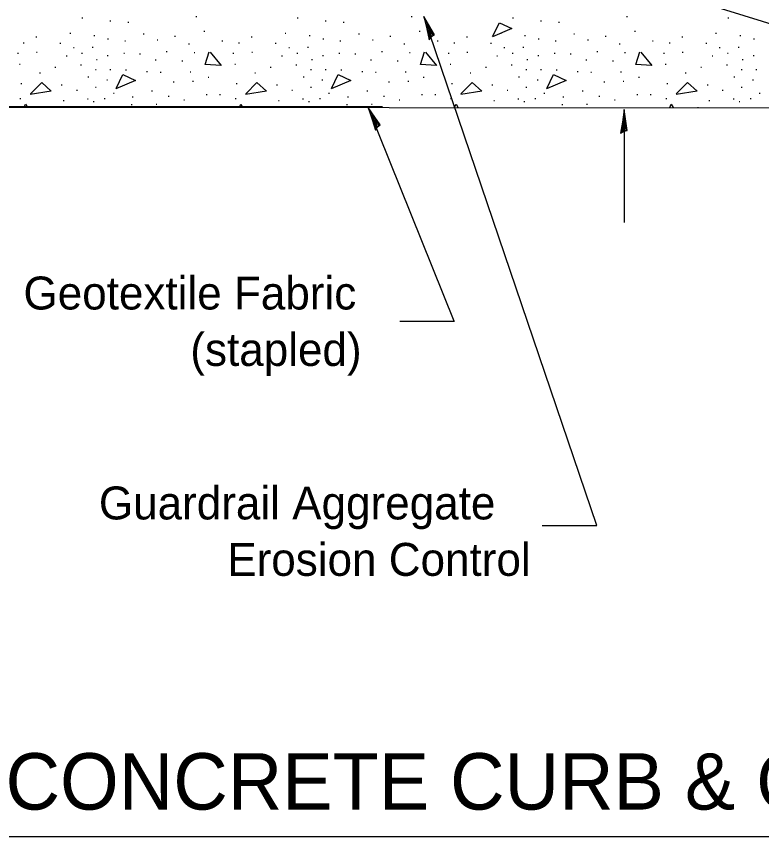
# Model space of a CAD drawing. Extents: x 0 to 2.83, y 0 to 1.83.
# Drawn here: x 0.8723 to 1.1231, y 0.9913 to 1.2675 of the extents above; entities that cross this region are included whole.
import ezdxf

# ---------------------------------------------------------------- set-up
doc = ezdxf.new("R2010")
doc.units = 0
for name, color, linetype in [('RD_Pr_Roadway_Dimensions', 7, 'Continuous'), ('RD_Pr_Roadway_Notes', 7, 'Continuous'), ('SH_General_Details', 7, 'Continuous')]:
    doc.layers.add(name, color=color, linetype=linetype)

msp = doc.modelspace()

# ---------------------------------------------------------------- linework, layer by layer
at = {"layer": 'RD_Pr_Roadway_Dimensions'}
msp.add_line((1.0769, 1.23612), (1.0769, 1.19805), dxfattribs=at)
msp.add_lwpolyline([(1.07679, 1.22885), (1.07788, 1.2291), (1.07741, 1.23217), (1.0769, 1.23612), (1.07632, 1.2319), (1.07567, 1.22821), (1.07679, 1.22885), (1.07751, 1.22918), (1.07689, 1.23347), (1.07607, 1.22878), (1.07699, 1.22947), (1.07687, 1.23144), (1.07658, 1.22955)], dxfattribs=at)
at = {"layer": 'RD_Pr_Roadway_Notes'}
for p, q in [((1.06763, 1.09607), (1.00946, 1.26744)), ((1.01968, 1.1649), (0.9907, 1.2368)), ((1.00133, 1.16482), (1.01971, 1.16482)), ((1.04925, 1.09607), (1.06763, 1.09607)), ((0.36385, 0.99129), (1.27442, 0.99129))]:
    msp.add_line(p, q, dxfattribs=at)
for points in [[(1.01204, 1.26065), (1.01296, 1.26127), (1.01139, 1.26396), (1.00946, 1.26744), (1.01048, 1.26331), (1.01124, 1.25963), (1.01204, 1.26065), (1.01259, 1.26121), (1.01043, 1.26497), (1.0114, 1.26031), (1.012, 1.26129), (1.01116, 1.26308), (1.01159, 1.26121)], [(0.99385, 1.23024), (0.99471, 1.23094), (0.99292, 1.23349), (0.9907, 1.2368), (0.99206, 1.23276), (0.99313, 1.22916), (0.99385, 1.23024), (0.99434, 1.23085), (0.99188, 1.23442), (0.99323, 1.22985), (0.99375, 1.23088), (0.99276, 1.23259), (0.99335, 1.23077)]]:
    msp.add_lwpolyline(points, dxfattribs=at)
at = {"layer": 'SH_General_Details'}
for p, q in [((1.36431, 1.19117), (0.99556, 1.30539)), ((0.89431, 1.26697), (0.89463, 1.26697)), ((0.90375, 1.26594), (0.90407, 1.26594)), ((0.90981, 1.26554), (0.91012, 1.26554)), ((0.93268, 1.26744), (0.933, 1.26744)), ((0.96679, 1.26697), (0.9671, 1.26697)), ((0.97623, 1.26594), (0.97654, 1.26594)), ((0.98228, 1.26554), (0.9826, 1.26554)), ((1.00516, 1.26744), (1.00547, 1.26744)), ((1.03926, 1.26697), (1.03958, 1.26697)), ((1.0487, 1.26594), (1.04902, 1.26594)), ((1.05476, 1.26554), (1.05508, 1.26554)), ((1.07763, 1.26744), (1.07795, 1.26744)), ((1.11174, 1.26697), (1.11205, 1.26697)), ((0.9354, 1.26247), (0.93572, 1.26247)), ((1.00788, 1.26247), (1.0082, 1.26247)), ((1.08035, 1.26247), (1.08067, 1.26247)), ((0.87886, 1.26057), (0.87917, 1.26057)), ((0.89022, 1.26186), (0.89054, 1.26186)), ((0.89837, 1.26104), (0.89869, 1.26104)), ((0.90293, 1.25995), (0.90325, 1.25995)), ((0.91491, 1.26159), (0.91523, 1.26159)), ((0.91961, 1.25955), (0.91993, 1.25955)), ((0.92553, 1.26077), (0.92585, 1.26077)), ((0.95133, 1.26057), (0.95165, 1.26057)), ((0.9627, 1.26186), (0.96302, 1.26186)), ((0.97085, 1.26104), (0.97116, 1.26104)), ((0.97541, 1.25995), (0.97572, 1.25995)), ((0.98739, 1.26159), (0.98771, 1.26159)), ((0.99209, 1.25955), (0.9924, 1.25955)), ((0.99801, 1.26077), (0.99833, 1.26077)), ((1.02381, 1.26057), (1.02412, 1.26057)), ((1.03518, 1.26186), (1.03549, 1.26186)), ((1.04332, 1.26104), (1.04364, 1.26104)), ((1.04788, 1.25995), (1.0482, 1.25995)), ((1.05986, 1.26159), (1.06018, 1.26159)), ((1.06456, 1.25955), (1.06488, 1.25955)), ((1.07048, 1.26077), (1.0708, 1.26077)), ((1.09628, 1.26057), (1.0966, 1.26057)), ((1.10765, 1.26186), (1.10797, 1.26186)), ((1.1158, 1.26104), (1.11611, 1.26104)), ((1.12036, 1.25995), (1.12068, 1.25995)), ((0.87457, 1.25859), (0.87489, 1.25859)), ((0.88689, 1.25846), (0.88721, 1.25846)), ((0.89145, 1.25696), (0.89177, 1.25696)), ((0.89778, 1.25709), (0.8981, 1.25709)), ((0.90872, 1.25927), (0.90903, 1.25927)), ((0.93023, 1.25818), (0.93055, 1.25818)), ((0.94139, 1.25927), (0.94171, 1.25927)), ((0.94704, 1.25859), (0.94736, 1.25859)), ((0.95937, 1.25846), (0.95968, 1.25846)), ((0.96393, 1.25696), (0.96424, 1.25696)), ((0.97026, 1.25709), (0.97057, 1.25709)), ((0.98119, 1.25927), (0.98151, 1.25927)), ((1.0027, 1.25818), (1.00302, 1.25818)), ((1.01387, 1.25927), (1.01419, 1.25927)), ((1.01952, 1.25859), (1.01984, 1.25859)), ((1.03184, 1.25846), (1.03216, 1.25846)), ((1.0364, 1.25696), (1.03672, 1.25696)), ((1.04273, 1.25709), (1.04305, 1.25709)), ((1.05367, 1.25927), (1.05399, 1.25927)), ((1.07518, 1.25818), (1.0755, 1.25818)), ((1.08634, 1.25927), (1.08666, 1.25927)), ((1.092, 1.25859), (1.09231, 1.25859)), ((1.10432, 1.25846), (1.10463, 1.25846)), ((1.10888, 1.25696), (1.10919, 1.25696)), ((1.11521, 1.25709), (1.11553, 1.25709)), ((0.87266, 1.25505), (0.87298, 1.25505)), ((0.87899, 1.25546), (0.87931, 1.25546)), ((0.889, 1.25424), (0.88932, 1.25424)), ((0.89417, 1.25505), (0.89449, 1.25505)), ((0.90286, 1.2543), (0.90318, 1.2543)), ((0.90838, 1.25505), (0.90869, 1.25505)), ((0.91376, 1.25492), (0.91407, 1.25492)), ((0.92274, 1.25567), (0.92306, 1.25567)), ((0.93207, 1.25532), (0.93238, 1.25532)), ((0.94514, 1.25505), (0.94545, 1.25505)), ((0.95147, 1.25546), (0.95178, 1.25546)), ((0.96148, 1.25424), (0.96179, 1.25424)), ((0.96665, 1.25505), (0.96697, 1.25505)), ((0.97534, 1.2543), (0.97566, 1.2543)), ((0.98085, 1.25505), (0.98117, 1.25505)), ((0.98623, 1.25492), (0.98655, 1.25492)), ((0.99522, 1.25567), (0.99553, 1.25567)), ((1.00454, 1.25532), (1.00486, 1.25532)), ((1.01761, 1.25505), (1.01793, 1.25505)), ((1.02394, 1.25546), (1.02426, 1.25546)), ((1.03395, 1.25424), (1.03427, 1.25424)), ((1.03912, 1.25505), (1.03944, 1.25505)), ((1.04782, 1.2543), (1.04813, 1.2543)), ((1.05333, 1.25505), (1.05365, 1.25505)), ((1.05871, 1.25492), (1.05902, 1.25492)), ((1.06769, 1.25567), (1.06801, 1.25567)), ((1.07702, 1.25532), (1.07734, 1.25532)), ((1.09009, 1.25505), (1.09041, 1.25505)), ((1.09642, 1.25546), (1.09674, 1.25546)), ((1.10643, 1.25424), (1.10674, 1.25424)), ((1.1116, 1.25505), (1.11192, 1.25505)), ((1.12029, 1.2543), (1.12061, 1.2543)), ((0.87328, 1.25138), (0.87359, 1.25138)), ((0.8939, 1.25117), (0.89422, 1.25117)), ((0.89919, 1.25301), (0.8995, 1.25301)), ((0.919, 1.25287), (0.91931, 1.25287)), ((0.92798, 1.25247), (0.9283, 1.25247)), ((0.94575, 1.25138), (0.94607, 1.25138)), ((0.96638, 1.25117), (0.96669, 1.25117)), ((0.97166, 1.25301), (0.97198, 1.25301)), ((0.99147, 1.25287), (0.99179, 1.25287)), ((1.00046, 1.25247), (1.00077, 1.25247)), ((1.01823, 1.25138), (1.01854, 1.25138)), ((1.03885, 1.25117), (1.03917, 1.25117)), ((1.04414, 1.25301), (1.04446, 1.25301)), ((1.06395, 1.25287), (1.06426, 1.25287)), ((1.07293, 1.25247), (1.07325, 1.25247)), ((1.0907, 1.25138), (1.09102, 1.25138)), ((1.11133, 1.25117), (1.11164, 1.25117)), ((1.11661, 1.25301), (1.11693, 1.25301)), ((0.88001, 1.24852), (0.88033, 1.24852)), ((0.88519, 1.25042), (0.88551, 1.25042)), ((0.89885, 1.24961), (0.89916, 1.24961)), ((0.90375, 1.24961), (0.90407, 1.24961)), ((0.90899, 1.24947), (0.90931, 1.24947)), ((0.91607, 1.24893), (0.91639, 1.24893)), ((0.92063, 1.24872), (0.92095, 1.24872)), ((0.93071, 1.24879), (0.93102, 1.24879)), ((0.95249, 1.24852), (0.95281, 1.24852)), ((0.95766, 1.25042), (0.95798, 1.25042)), ((0.97132, 1.24961), (0.97164, 1.24961)), ((0.97623, 1.24961), (0.97654, 1.24961)), ((0.98147, 1.24947), (0.98178, 1.24947)), ((0.98855, 1.24893), (0.98886, 1.24893)), ((0.99311, 1.24872), (0.99342, 1.24872)), ((1.00318, 1.24879), (1.0035, 1.24879)), ((1.02497, 1.24852), (1.02528, 1.24852)), ((1.03014, 1.25042), (1.03046, 1.25042)), ((1.0438, 1.24961), (1.04412, 1.24961)), ((1.0487, 1.24961), (1.04902, 1.24961)), ((1.05394, 1.24947), (1.05426, 1.24947)), ((1.06102, 1.24893), (1.06134, 1.24893)), ((1.06558, 1.24872), (1.0659, 1.24872)), ((1.07566, 1.24879), (1.07597, 1.24879)), ((1.09744, 1.24852), (1.09776, 1.24852)), ((1.10261, 1.25042), (1.10293, 1.25042)), ((1.11627, 1.24961), (1.11659, 1.24961)), ((1.12118, 1.24961), (1.12149, 1.24961)), ((0.89635, 1.24716), (0.89667, 1.24716)), ((0.90266, 1.24607), (0.90298, 1.24607)), ((0.93152, 1.24566), (0.93184, 1.24566)), ((0.93677, 1.24702), (0.93708, 1.24702)), ((0.96883, 1.24716), (0.96914, 1.24716)), ((0.97514, 1.24607), (0.97545, 1.24607)), ((1.004, 1.24566), (1.00432, 1.24566)), ((1.00924, 1.24702), (1.00956, 1.24702)), ((1.0413, 1.24716), (1.04162, 1.24716)), ((1.04761, 1.24607), (1.04793, 1.24607)), ((1.07647, 1.24566), (1.07679, 1.24566)), ((1.08172, 1.24702), (1.08203, 1.24702)), ((1.11378, 1.24716), (1.1141, 1.24716)), ((1.12009, 1.24607), (1.1204, 1.24607)), ((0.87382, 1.24484), (0.87414, 1.24484)), ((0.88737, 1.24443), (0.88768, 1.24443)), ((0.89885, 1.24368), (0.89916, 1.24368)), ((0.92506, 1.24539), (0.92537, 1.24539)), ((0.9463, 1.24484), (0.94661, 1.24484)), ((0.95984, 1.24443), (0.96016, 1.24443)), ((0.97132, 1.24368), (0.97164, 1.24368)), ((0.99753, 1.24539), (0.99785, 1.24539)), ((1.01877, 1.24484), (1.01909, 1.24484)), ((1.03232, 1.24443), (1.03263, 1.24443)), ((1.0438, 1.24368), (1.04412, 1.24368)), ((1.07001, 1.24539), (1.07032, 1.24539)), ((1.09125, 1.24484), (1.09156, 1.24484)), ((1.10479, 1.24443), (1.10511, 1.24443)), ((1.11627, 1.24368), (1.11659, 1.24368)), ((0.89247, 1.24266), (0.89279, 1.24266)), ((0.90491, 1.24157), (0.90522, 1.24157)), ((0.91124, 1.24042), (0.91155, 1.24042)), ((0.91777, 1.24239), (0.91809, 1.24239)), ((0.92335, 1.24062), (0.92367, 1.24062)), ((0.93615, 1.24117), (0.93647, 1.24117)), ((0.94064, 1.24117), (0.94096, 1.24117)), ((0.96495, 1.24266), (0.96526, 1.24266)), ((0.97738, 1.24157), (0.9777, 1.24157)), ((0.98371, 1.24042), (0.98403, 1.24042)), ((0.99025, 1.24239), (0.99056, 1.24239)), ((0.99583, 1.24062), (0.99615, 1.24062)), ((1.00863, 1.24117), (1.00894, 1.24117)), ((1.01312, 1.24117), (1.01344, 1.24117)), ((1.03742, 1.24266), (1.03774, 1.24266)), ((1.04986, 1.24157), (1.05017, 1.24157)), ((1.05619, 1.24042), (1.05651, 1.24042)), ((1.06272, 1.24239), (1.06304, 1.24239)), ((1.06831, 1.24062), (1.06862, 1.24062)), ((1.0811, 1.24117), (1.08142, 1.24117)), ((1.0856, 1.24117), (1.08591, 1.24117)), ((1.1099, 1.24266), (1.11021, 1.24266)), ((1.12233, 1.24157), (1.12265, 1.24157)), ((0.87348, 1.2398), (0.8738, 1.2398)), ((0.88798, 1.23912), (0.8883, 1.23912)), ((0.89615, 1.23967), (0.89646, 1.23967)), ((0.8981, 1.23885), (0.89842, 1.23885)), ((0.90184, 1.2398), (0.90216, 1.2398)), ((0.9109, 1.23779), (0.91121, 1.23779)), ((0.91927, 1.2379), (0.91959, 1.2379)), ((0.9286, 1.23933), (0.92891, 1.23933)), ((0.94596, 1.2398), (0.94627, 1.2398)), ((0.96046, 1.23912), (0.96077, 1.23912)), ((0.96862, 1.23967), (0.96894, 1.23967)), ((0.97057, 1.23885), (0.97089, 1.23885)), ((0.97432, 1.2398), (0.97464, 1.2398)), ((0.98337, 1.23779), (0.98369, 1.23779)), ((0.99175, 1.2379), (0.99206, 1.2379)), ((1.00107, 1.23933), (1.00139, 1.23933)), ((1.01843, 1.2398), (1.01875, 1.2398)), ((1.03293, 1.23912), (1.03325, 1.23912)), ((1.0411, 1.23967), (1.04142, 1.23967)), ((1.04305, 1.23885), (1.04337, 1.23885)), ((1.04679, 1.2398), (1.04711, 1.2398)), ((1.05585, 1.23779), (1.05616, 1.23779)), ((1.06422, 1.2379), (1.06454, 1.2379)), ((1.07355, 1.23933), (1.07386, 1.23933)), ((1.09091, 1.2398), (1.09122, 1.2398)), ((1.10541, 1.23912), (1.10572, 1.23912)), ((1.11357, 1.23967), (1.11389, 1.23967)), ((1.11553, 1.23885), (1.11584, 1.23885)), ((1.11927, 1.2398), (1.11959, 1.2398)), ((0.70747, 1.23693), (1.21736, 1.23669)), ((0.7075, 1.23714), (0.99556, 1.23714)), ((1.10153, 1.23683), (1.10184, 1.23683))]:
    msp.add_line(p, q, dxfattribs=at)
for points in [[(1.03255, 1.26065), (1.03485, 1.26533), (1.03905, 1.26335), (1.0325, 1.26055)], [(0.93747, 1.25542), (0.9412, 1.2509), (0.93581, 1.2513), (0.93716, 1.2555)], [(1.00995, 1.25542), (1.01368, 1.2509), (1.00829, 1.2513), (1.00963, 1.2555)], [(1.08243, 1.25542), (1.08615, 1.2509), (1.08076, 1.2513), (1.08211, 1.2555)], [(0.90584, 1.24321), (0.90814, 1.24789), (0.91234, 1.24591), (0.90579, 1.24311)], [(0.97832, 1.24321), (0.98062, 1.24789), (0.98482, 1.24591), (0.97827, 1.24311)], [(1.05079, 1.24321), (1.05309, 1.24789), (1.0573, 1.24591), (1.05074, 1.24311)], [(0.87697, 1.24139), (0.88078, 1.24519), (0.88395, 1.24226), (0.8769, 1.24123)], [(0.94945, 1.24139), (0.95325, 1.24519), (0.95642, 1.24226), (0.94938, 1.24123)], [(1.02192, 1.24139), (1.02573, 1.24519), (1.0289, 1.24226), (1.02185, 1.24123)], [(1.0944, 1.24139), (1.0982, 1.24519), (1.10138, 1.24226), (1.09433, 1.24123)], [(0.87489, 1.237), (0.87531, 1.2379), (0.87585, 1.237)], [(0.94734, 1.23694), (0.94778, 1.2379), (0.94836, 1.23694)], [(1.01979, 1.23689), (1.02026, 1.2379), (1.02086, 1.23689)], [(1.09224, 1.23683), (1.09273, 1.2379), (1.09337, 1.23683)]]:
    msp.add_lwpolyline(points, dxfattribs=at)

# ---------------------------------------------------------------- texts
at = {"layer": 'RD_Pr_Roadway_Notes'}
for s, height, p in [('Geotextile Fabric', 0.0110833, (0.87465, 1.16878)), ('(stapled)', 0.011083, (0.93082, 1.14978)), ('Guardrail Aggregate', 0.0110833, (0.90004, 1.09809)), ('Erosion Control', 0.0110833, (0.94325, 1.07909)), ('TYPICAL SECTION WITH COMBINATION CONCRETE CURB & GUTTER', 0.019, (0.37738, 1.00038))]:
    msp.add_text(s, height=height, dxfattribs=at).set_placement(p)

doc.saveas('drawing.dxf')
